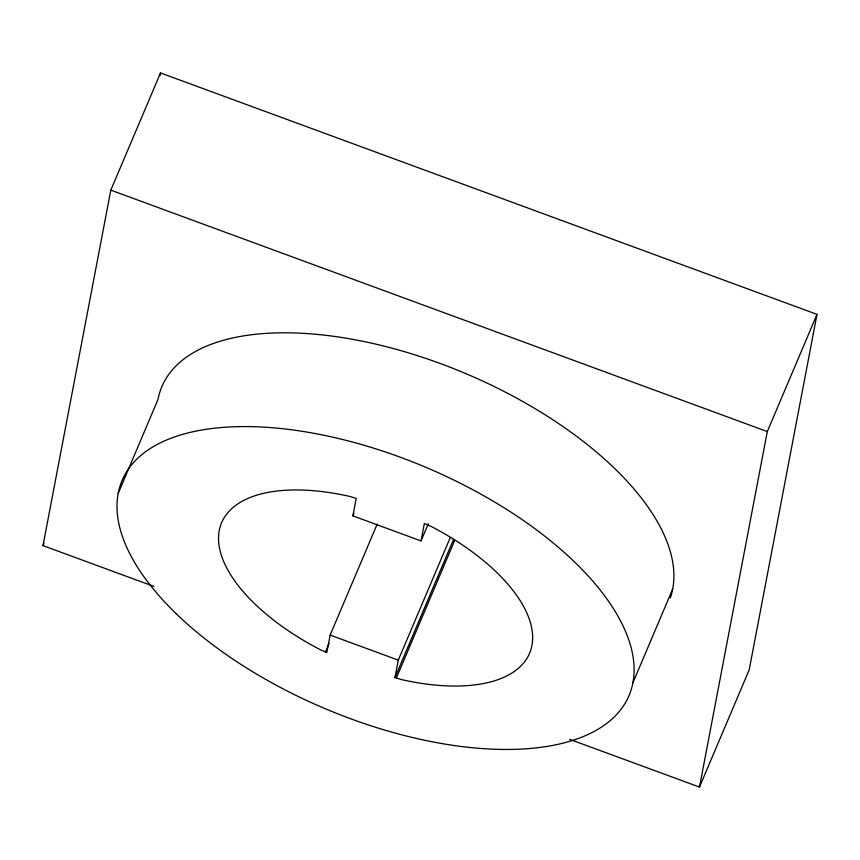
<?xml version="1.0" encoding="UTF-8"?>
<svg xmlns="http://www.w3.org/2000/svg" width="860" height="860" viewBox="0 0 860 860"><rect width="100%" height="100%" fill="white"/><g stroke="black" fill="none" stroke-linecap="round" stroke-linejoin="round"><path stroke-width="1.29" d="M153.886 586.413L43 545.627L110.811 190.135L160.519 72.928L817 314.373L749.189 669.865L699.481 787.072L569.696 739.342M160.014 75.562L160.519 72.928M377.228 524.041L330.143 635.078L326.821 652.493L320.5 649.805A167.249 79.421 23 0 1 219.257 530.502A167.249 79.421 23 0 1 349.751 496.424L356.201 498.445L352.879 515.86L421.035 540.929L428.355 523.654M421.035 540.929L424.356 523.504L430.677 526.191A167.249 79.421 23 0 1 531.921 645.495A167.249 79.421 23 0 1 401.416 679.572L394.966 677.562L398.287 660.136L450.081 538.005M699.481 787.072L767.303 431.58L817 314.373M43 545.627L44.043 543.165M118.207 493.339L157.96 399.577A275.35 130.763 23 0 1 449.296 366.919A275.35 130.763 23 0 1 670.349 597.84M352.879 515.86L353.933 513.388M325.456 651.987L329.111 643.366M394.966 677.562L453.564 539.381M396.331 678.056L454.402 541.112M632.971 682.657L672.735 588.896M110.811 190.135L767.303 431.58M330.143 635.078L398.287 660.136M175.956 613.492A275.35 130.763 23 0 0 617.749 713.273A275.35 130.763 23 0 0 333.056 437.235A275.35 130.763 23 0 0 175.956 613.492"/></g></svg>
